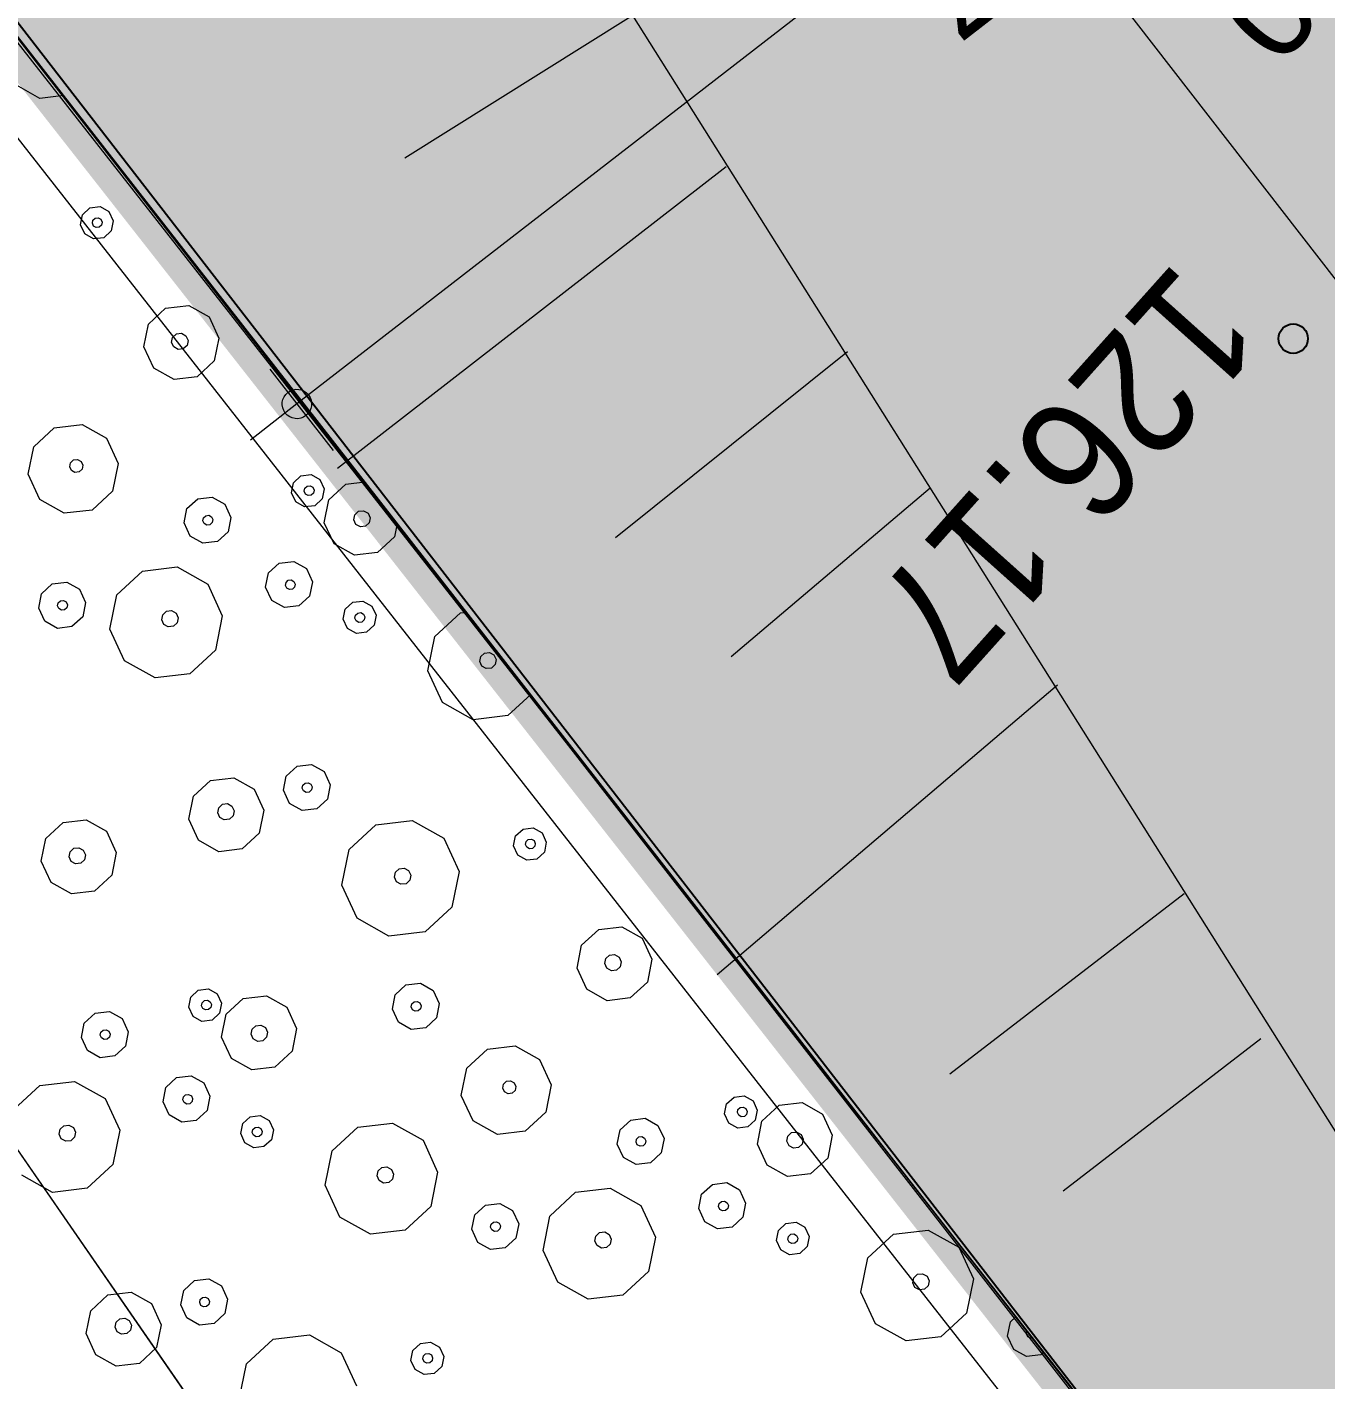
# Model space of a CAD drawing. Header units: metres. Extents: x -2858 to 512, y -1995 to 1252.
# Drawn here: x -952.793 to -948.385, y -853.931 to -849.34 of the extents above; entities that cross this region are included whole.
import ezdxf
from ezdxf.enums import TextEntityAlignment as Align
from ezdxf.lldxf.tags import DXFTag

# ---------------------------------------------------------------- set-up
doc = ezdxf.new("R2010")
doc.units = ezdxf.units.M
doc.header["$PDMODE"] = 33
doc.header["$PDSIZE"] = 0.1
for name, color, linetype in [('Calque commun', 7, 'Continuous'), ('Calque11', 7, 'Continuous'), ('Calque14', 7, 'Continuous'), ('Calque15', 7, 'Continuous'), ('Calque17', 7, 'Continuous'), ('Textes', 7, 'Continuous')]:
    doc.layers.add(name, color=color, linetype=linetype)
doc.styles.add('ARIAL', font='arial.ttf')
doc.styles.add('Arial11', font='arial.ttf', dxfattribs={"height": 0.154626})
doc.styles.add('Arial12', font='arial.ttf', dxfattribs={"width": 0.9, "height": 0.41584})
tags = doc.linetypes.add('DASHDOT2', pattern=[0.5, 0.25, -0.125, 0, -0.125]).pattern_tags.tags
tags[10:11] = [DXFTag(74, 4), DXFTag(75, 0), DXFTag(340, '0'), DXFTag(46, 1.0), DXFTag(50, 0.0), DXFTag(44, 0.0), DXFTag(45, 0.0)]
tags[8:9] = [DXFTag(74, 4), DXFTag(75, 0), DXFTag(340, '0'), DXFTag(46, 1.0), DXFTag(50, 0.0), DXFTag(44, 0.0), DXFTag(45, 0.0)]
tags[6:7] = [DXFTag(74, 4), DXFTag(75, 0), DXFTag(340, '0'), DXFTag(46, 1.0), DXFTag(50, 0.0), DXFTag(44, 0.0), DXFTag(45, 0.0)]
tags[4:5] = [DXFTag(74, 4), DXFTag(75, 0), DXFTag(340, '0'), DXFTag(46, 1.0), DXFTag(50, 0.0), DXFTag(44, 0.0), DXFTag(45, 0.0)]
tags = doc.linetypes.add('HIDDEN', pattern=[0.375, 0.25, -0.125]).pattern_tags.tags
tags[6:7] = [DXFTag(74, 4), DXFTag(75, 0), DXFTag(340, '0'), DXFTag(46, 1.0), DXFTag(50, 0.0), DXFTag(44, 0.0), DXFTag(45, 0.0)]
tags[4:5] = [DXFTag(74, 4), DXFTag(75, 0), DXFTag(340, '0'), DXFTag(46, 1.0), DXFTag(50, 0.0), DXFTag(44, 0.0), DXFTag(45, 0.0)]

# ---------------------------------------------------------------- blocks, each defined once
blk = doc.blocks.new('PointTopo_SPE')
at = {"layer": 'Calque commun', "color": 1, "linetype": 'ByBlock', "lineweight": -2}
blk.add_point((0, 0), dxfattribs=at)
blk = doc.blocks.new('geometrebondepartleger')
at = {"layer": 'Calque commun', "color": 3, "linetype": 'HIDDEN', "lineweight": 18}
blk.add_line((127.6994, 67.7265), (142.0277, 145.8978), dxfattribs=at)
at = {"layer": 'Calque commun', "color": 10, "linetype": 'DASHDOT2', "lineweight": 18, "flags": 128}
blk.add_lwpolyline([(45.2867, 98.0868), (42.9361, 93.8756), (22.4919, 69.3549), (46.896, 54.8213), (60.0219, 76.4824), (130.1549, 64.2531), (145.3143, 148.376), (109.3485, 154.881), (91.263, 130.1164), (87.3779, 124.8321), (86.3313, 123.2789), (83.8109, 118.8118), (74.9183, 102.5858), (72.6157, 98.3586), (63.0649, 85.9136), (45.1583, 97.9611)], close=True, dxfattribs=at)
at = {"layer": 'Calque11', "color": 7, "linetype": 'Continuous', "lineweight": 9}
blk.add_polyline3d([(125.0277, 35.9078, 79), (133.3383, 81.851, 79), (145.3136, 148.3761, 79)], dxfattribs=at)
at = {"layer": 'Calque17', "color": 1, "linetype": 'Continuous', "lineweight": 9}
for points in [[(125.174, 36.6886, 79), (126.5286, 44.1348, 79), (125.0378, 35.9435, 79), (126.4161, 43.4883, 79), (128.681, 56.0642, 79), (129.9759, 63.1341, 79), (132.1933, 75.6042, 79), (133.3383, 81.851, 79), (135.2222, 92.3412, 79), (136.4776, 99.3268, 79), (138.1727, 108.7115, 79), (140.4846, 121.4626, 79), (141.0933, 124.9318, 79)], [(125.3707, 36.6528, 79), (126.7254, 44.0992, 79), (125.2346, 35.9078, 79), (126.6129, 43.4526, 79), (128.8778, 56.0285, 79), (130.1727, 63.0986, 79), (132.3901, 75.5687, 79), (133.5351, 81.8153, 79), (135.4191, 92.3058, 79), (136.6745, 99.2914, 79), (138.3695, 108.676, 79), (140.6815, 121.4274, 79), (141.2903, 124.8972, 79)]]:
    blk.add_polyline3d(points, dxfattribs=at)
at = {"layer": 'Calque14', "color": 0, "linetype": 'ByBlock', "lineweight": -2}
blk.add_blockref('PointTopo_SPE', (128.6518, 71.6148, 205.1737), dxfattribs=at)
at = {"layer": 'Calque15', "color": 1, "linetype": 'ByBlock', "lineweight": -2, "style": 'Arial12', "width": 0.9}
blk.add_text('126.17', height=0.41584, dxfattribs=at).set_placement((128.7118, 71.5548, 205.1737), align=Align.TOP_LEFT)
blk = doc.blocks.new('new148')
at = {"layer": 'Calque commun', "color": 1, "linetype": 'Continuous', "lineweight": 9}
blk.add_arc((0, 0), 0.5, 0, 359.9994, dxfattribs=at)
blk = doc.blocks.new('DimLine14024')
at = {"layer": 'Calque commun', "color": 1, "linetype": 'Continuous', "lineweight": 9}
for p, q in [((55.1683, 58.9606), (60.8412, 57.9201)), ((60.8145, 57.7725), (60.8768, 58.1169)), ((60.8412, 57.9201), (61.0379, 57.884))]:
    blk.add_line(p, q, dxfattribs=at)
at = {"layer": 'Calque commun', "color": 1, "linetype": 'Continuous', "lineweight": 9, "xscale": 0.10000000512455, "yscale": 0.10000000512455, "zscale": 0.10000000512455, "rotation": 349.6066591732983}
blk.add_blockref('new148', (60.8412, 57.9201), dxfattribs=at)
at = {"layer": 'Calque commun', "color": 1, "linetype": 'Continuous', "lineweight": 9, "style": 'ARIAL'}
blk.add_text('577', height=0.30925, rotation=349.6067, dxfattribs=at).set_placement((58.0065, 58.4502), align=Align.BOTTOM_CENTER)
blk = doc.blocks.new('pattern')
at = {"layer": 'Calque commun', "color": 54, "linetype": 'Continuous', "lineweight": 9}
for p, q in [((61.5489, 61.9547), (61.5616, 61.9535)), ((61.5616, 61.9535), (61.5987, 61.9207)), ((61.5987, 61.9207), (61.6094, 61.8725)), ((61.5417, 61.8698), (61.5327, 61.8645)), ((61.5327, 61.8645), (61.5327, 61.8645)), ((61.538, 61.8943), (61.5435, 61.8895)), ((61.5458, 61.8793), (61.5417, 61.8698)), ((61.5435, 61.8895), (61.5458, 61.8793)), ((61.6094, 61.8725), (61.5898, 61.8271)), ((61.5898, 61.8271), (61.5472, 61.802)), ((61.5472, 61.802), (61.5218, 61.8044)), ((61.5224, 61.6111), (61.6246, 61.6714)), ((61.6246, 61.6714), (61.7427, 61.6602)), ((61.7427, 61.6602), (61.8317, 61.5816)), ((61.4752, 61.5022), (61.5224, 61.6111)), ((61.8317, 61.5816), (61.8575, 61.4658)), ((61.501, 61.3864), (61.4752, 61.5022)), ((61.6205, 61.488), (61.6274, 61.5039)), ((61.6243, 61.4711), (61.6205, 61.488)), ((61.6274, 61.5039), (61.6423, 61.5127)), ((61.6423, 61.5127), (61.6595, 61.511)), ((61.6595, 61.511), (61.6725, 61.4996)), ((61.6725, 61.4996), (61.6763, 61.4827)), ((61.6372, 61.4597), (61.6243, 61.4711)), ((61.6545, 61.458), (61.6372, 61.4597)), ((61.6694, 61.4668), (61.6545, 61.458)), ((61.6763, 61.4827), (61.6694, 61.4668)), ((61.8575, 61.4658), (61.8103, 61.3569)), ((61.59, 61.3079), (61.501, 61.3864)), ((61.8103, 61.3569), (61.7081, 61.2966)), ((61.7081, 61.2966), (61.59, 61.3079)), ((61.7733, 61.0684), (61.7871, 61.1001)), ((61.7871, 61.1001), (61.8169, 61.1177)), ((61.8128, 61.0656), (61.8169, 61.0752)), ((61.8169, 61.1177), (61.8513, 61.1145)), ((61.8169, 61.0752), (61.8258, 61.0804)), ((61.8258, 61.0804), (61.8362, 61.0795)), ((61.8362, 61.0795), (61.844, 61.0726)), ((61.844, 61.0726), (61.8462, 61.0625)), ((61.8513, 61.1145), (61.8773, 61.0916)), ((61.8773, 61.0916), (61.8848, 61.0578)), ((61.7808, 61.0346), (61.7733, 61.0684)), ((61.8068, 61.0117), (61.7808, 61.0346)), ((61.815, 61.0555), (61.8128, 61.0656)), ((61.8228, 61.0486), (61.815, 61.0555)), ((61.8331, 61.0477), (61.8228, 61.0486)), ((61.8421, 61.0529), (61.8331, 61.0477)), ((61.8462, 61.0625), (61.8421, 61.0529)), ((61.8848, 61.0578), (61.8711, 61.026)), ((61.8412, 61.0084), (61.8068, 61.0117)), ((61.8711, 61.026), (61.8412, 61.0084)), ((61.4784, 60.9291), (61.5465, 60.9693)), ((61.5465, 60.9693), (61.6252, 60.9618)), ((61.6252, 60.9618), (61.6845, 60.9095)), ((61.4469, 60.8565), (61.4784, 60.9291)), ((61.6845, 60.9095), (61.7017, 60.8322)), ((61.8461, 60.8635), (61.8887, 60.8886)), ((61.8887, 60.8886), (61.9379, 60.8839)), ((61.4641, 60.7793), (61.4469, 60.8565)), ((61.5471, 60.8488), (61.554, 60.8647)), ((61.5509, 60.8319), (61.5471, 60.8488)), ((61.554, 60.8647), (61.5689, 60.8735)), ((61.5689, 60.8735), (61.5861, 60.8719)), ((61.5861, 60.8719), (61.5991, 60.8604)), ((61.6029, 60.8435), (61.596, 60.8277)), ((61.5991, 60.8604), (61.6029, 60.8435)), ((61.8264, 60.8181), (61.8461, 60.8635)), ((61.9379, 60.8839), (61.9749, 60.8512)), ((61.9749, 60.8512), (61.9857, 60.8029)), ((61.5639, 60.8205), (61.5509, 60.8319)), ((61.5811, 60.8189), (61.5639, 60.8205)), ((61.596, 60.8277), (61.5811, 60.8189)), ((61.7017, 60.8322), (61.6703, 60.7597)), ((61.8372, 60.7698), (61.8264, 60.8181)), ((61.8873, 60.8159), (61.8915, 60.8254)), ((61.8896, 60.8058), (61.8873, 60.8159)), ((61.8974, 60.7989), (61.8896, 60.8058)), ((61.8915, 60.8254), (61.9004, 60.8307)), ((61.9077, 60.7979), (61.8974, 60.7989)), ((61.9004, 60.8307), (61.9107, 60.8297)), ((61.9166, 60.8032), (61.9077, 60.7979)), ((61.9107, 60.8297), (61.9185, 60.8229)), ((61.9208, 60.8127), (61.9166, 60.8032)), ((61.9185, 60.8229), (61.9208, 60.8127)), ((61.9857, 60.8029), (61.966, 60.7576)), ((61.5234, 60.7269), (61.4641, 60.7793)), ((61.6703, 60.7597), (61.6021, 60.7194)), ((61.8742, 60.7371), (61.8372, 60.7698)), ((61.966, 60.7576), (61.9235, 60.7324)), ((62.1365, 60.7127), (62.2387, 60.773)), ((62.2387, 60.773), (62.3568, 60.7617)), ((62.3568, 60.7617), (62.4457, 60.6832)), ((61.6021, 60.7194), (61.5234, 60.7269)), ((61.9235, 60.7324), (61.8742, 60.7371)), ((62.0893, 60.6038), (62.1365, 60.7127)), ((61.5709, 60.6509), (61.5847, 60.6826)), ((61.5847, 60.6826), (61.6145, 60.7002)), ((61.6066, 60.6505), (61.6107, 60.66)), ((61.6107, 60.66), (61.6196, 60.6653)), ((61.6145, 60.7002), (61.6489, 60.6969)), ((61.6196, 60.6653), (61.63, 60.6643)), ((61.63, 60.6643), (61.6378, 60.6574)), ((61.6489, 60.6969), (61.6749, 60.674)), ((61.6749, 60.674), (61.6824, 60.6403)), ((62.4457, 60.6832), (62.4715, 60.5674)), ((61.5784, 60.6171), (61.5709, 60.6509)), ((61.6044, 60.5942), (61.5784, 60.6171)), ((61.6088, 60.6404), (61.6066, 60.6505)), ((61.6166, 60.6335), (61.6088, 60.6404)), ((61.6269, 60.6325), (61.6166, 60.6335)), ((61.6359, 60.6378), (61.6269, 60.6325)), ((61.64, 60.6473), (61.6359, 60.6378)), ((61.6378, 60.6574), (61.64, 60.6473)), ((61.6824, 60.6403), (61.6686, 60.6085)), ((62.2414, 60.6055), (62.2563, 60.6143)), ((62.2563, 60.6143), (62.2736, 60.6126)), ((61.6388, 60.5909), (61.6044, 60.5942)), ((61.6686, 60.6085), (61.6388, 60.5909)), ((62.1151, 60.488), (62.0893, 60.6038)), ((62.2346, 60.5896), (62.2414, 60.6055)), ((62.2383, 60.5727), (62.2346, 60.5896)), ((62.2513, 60.5612), (62.2383, 60.5727)), ((62.2834, 60.5684), (62.2685, 60.5596)), ((62.2736, 60.6126), (62.2865, 60.6012)), ((62.2903, 60.5843), (62.2834, 60.5684)), ((62.2865, 60.6012), (62.2903, 60.5843)), ((62.4715, 60.5674), (62.4243, 60.4585)), ((61.868, 60.5116), (61.9106, 60.5368)), ((61.9106, 60.5368), (61.9598, 60.5321)), ((61.9598, 60.5321), (61.9969, 60.4993)), ((62.2685, 60.5596), (62.2513, 60.5612)), ((61.8483, 60.4663), (61.868, 60.5116)), ((61.9147, 60.4707), (61.9236, 60.4759)), ((61.9236, 60.4759), (61.9339, 60.475)), ((61.9969, 60.4993), (62.0076, 60.4511)), ((62.204, 60.4094), (62.1151, 60.488)), ((61.8591, 60.418), (61.8483, 60.4663)), ((61.9105, 60.4611), (61.9147, 60.4707)), ((61.9128, 60.451), (61.9105, 60.4611)), ((61.9206, 60.4441), (61.9128, 60.451)), ((61.9309, 60.4431), (61.9206, 60.4441)), ((61.9399, 60.4484), (61.9309, 60.4431)), ((61.9339, 60.475), (61.9417, 60.4681)), ((61.944, 60.4579), (61.9399, 60.4484)), ((61.9417, 60.4681), (61.944, 60.4579)), ((62.0076, 60.4511), (61.988, 60.4057)), ((62.4243, 60.4585), (62.3221, 60.3982)), ((62.9039, 60.416), (62.9177, 60.4477)), ((62.9177, 60.4477), (62.9475, 60.4653)), ((62.9475, 60.4653), (62.982, 60.462)), ((62.982, 60.462), (63.0079, 60.4391)), ((63.0079, 60.4391), (63.0154, 60.4053)), ((61.8962, 60.3853), (61.8591, 60.418)), ((61.9454, 60.3806), (61.8962, 60.3853)), ((61.988, 60.4057), (61.9454, 60.3806)), ((62.3221, 60.3982), (62.204, 60.4094)), ((62.9115, 60.3822), (62.9039, 60.416)), ((62.9417, 60.4131), (62.9458, 60.4226)), ((62.944, 60.403), (62.9417, 60.4131)), ((62.9518, 60.3961), (62.944, 60.403)), ((62.9458, 60.4226), (62.9548, 60.4279)), ((62.9621, 60.3951), (62.9518, 60.3961)), ((62.9548, 60.4279), (62.9651, 60.4269)), ((62.971, 60.4004), (62.9621, 60.3951)), ((62.9651, 60.4269), (62.9729, 60.4201)), ((62.9752, 60.4099), (62.971, 60.4004)), ((62.9729, 60.4201), (62.9752, 60.4099)), ((63.0154, 60.4053), (63.0017, 60.3736)), ((62.4123, 60.3367), (62.4549, 60.3618)), ((62.4549, 60.3618), (62.5041, 60.3571)), ((62.5041, 60.3571), (62.5412, 60.3244)), ((62.9374, 60.3593), (62.9115, 60.3822)), ((62.9719, 60.356), (62.9374, 60.3593)), ((63.0017, 60.3736), (62.9719, 60.356)), ((62.3927, 60.2913), (62.4123, 60.3367)), ((62.4549, 60.2862), (62.459, 60.2957)), ((62.459, 60.2957), (62.4679, 60.301)), ((62.4679, 60.301), (62.4783, 60.3)), ((62.4783, 60.3), (62.486, 60.2931)), ((62.486, 60.2931), (62.4883, 60.283)), ((62.5412, 60.3244), (62.5519, 60.2761)), ((63.1402, 60.18), (63.1894, 60.2934)), ((62.4034, 60.243), (62.3927, 60.2913)), ((62.4571, 60.276), (62.4549, 60.2862)), ((62.4649, 60.2692), (62.4571, 60.276)), ((62.4752, 60.2682), (62.4649, 60.2692)), ((62.4842, 60.2735), (62.4752, 60.2682)), ((62.4883, 60.283), (62.4842, 60.2735)), ((62.5519, 60.2761), (62.5323, 60.2308)), ((62.4405, 60.2103), (62.4034, 60.243)), ((62.4897, 60.2056), (62.4405, 60.2103)), ((62.5323, 60.2308), (62.4897, 60.2056)), ((63.1671, 60.0593), (63.1402, 60.18)), ((61.4418, 60.075), (61.5099, 60.1153)), ((61.5099, 60.1153), (61.5886, 60.1078)), ((61.5886, 60.1078), (61.6479, 60.0554)), ((61.9874, 60.1047), (62.0691, 60.1529)), ((62.0691, 60.1529), (62.1636, 60.1439)), ((62.1636, 60.1439), (62.2348, 60.0811)), ((61.4103, 60.0025), (61.4418, 60.075)), ((61.9496, 60.0176), (61.9874, 60.1047)), ((62.2348, 60.0811), (62.2554, 59.9884)), ((62.4649, 60.0147), (62.5671, 60.0751)), ((62.5671, 60.0751), (62.6852, 60.0638)), ((62.6852, 60.0638), (62.7742, 59.9853)), ((61.6479, 60.0554), (61.6651, 59.9782)), ((61.9703, 59.9249), (61.9496, 60.0176)), ((62.0659, 60.0062), (62.0714, 60.0189)), ((62.0714, 60.0189), (62.0833, 60.0259)), ((62.0833, 60.0259), (62.0971, 60.0246)), ((62.0971, 60.0246), (62.1074, 60.0155)), ((63.2598, 59.9775), (63.1671, 60.0593)), ((63.4893, 60.0286), (63.3828, 59.9658)), ((61.4275, 59.9252), (61.4103, 60.0025)), ((61.5107, 59.9866), (61.5176, 60.0025)), ((61.5145, 59.9697), (61.5107, 59.9866)), ((61.5176, 60.0025), (61.5325, 60.0113)), ((61.5325, 60.0113), (61.5497, 60.0096)), ((61.5497, 60.0096), (61.5627, 59.9982)), ((61.5665, 59.9813), (61.5596, 59.9654)), ((61.5627, 59.9982), (61.5665, 59.9813)), ((61.6651, 59.9782), (61.6337, 59.9056)), ((62.0689, 59.9927), (62.0659, 60.0062)), ((62.0792, 59.9835), (62.0689, 59.9927)), ((62.093, 59.9822), (62.0792, 59.9835)), ((62.1049, 59.9893), (62.093, 59.9822)), ((62.1105, 60.002), (62.1049, 59.9893)), ((62.1074, 60.0155), (62.1105, 60.002)), ((62.2554, 59.9884), (62.2177, 59.9013)), ((62.4177, 59.9059), (62.4649, 60.0147)), ((62.7742, 59.9853), (62.8, 59.8694)), ((63.3828, 59.9658), (63.2598, 59.9775)), ((61.4868, 59.8729), (61.4275, 59.9252)), ((61.5274, 59.9583), (61.5145, 59.9697)), ((61.5447, 59.9566), (61.5274, 59.9583)), ((61.5596, 59.9654), (61.5447, 59.9566)), ((62.0414, 59.8621), (61.9703, 59.9249)), ((61.6337, 59.9056), (61.5655, 59.8654)), ((62.2177, 59.9013), (62.1359, 59.8531)), ((62.4435, 59.79), (62.4177, 59.9059)), ((62.563, 59.8917), (62.5699, 59.9075)), ((62.5668, 59.8748), (62.563, 59.8917)), ((62.5699, 59.9075), (62.5848, 59.9163)), ((62.5848, 59.9163), (62.602, 59.9147)), ((62.602, 59.9147), (62.615, 59.9032)), ((62.6188, 59.8863), (62.6119, 59.8705)), ((62.615, 59.9032), (62.6188, 59.8863)), ((61.5655, 59.8654), (61.4868, 59.8729)), ((62.1359, 59.8531), (62.0414, 59.8621)), ((62.5797, 59.8633), (62.5668, 59.8748)), ((62.597, 59.8617), (62.5797, 59.8633)), ((62.6119, 59.8705), (62.597, 59.8617)), ((62.8, 59.8694), (62.7528, 59.7606)), ((62.5325, 59.7115), (62.4435, 59.79)), ((63.2618, 59.7718), (63.3044, 59.797)), ((63.3044, 59.797), (63.3536, 59.7923)), ((63.3536, 59.7923), (63.3907, 59.7595)), ((62.7528, 59.7606), (62.6506, 59.7002)), ((63.2421, 59.7265), (63.2618, 59.7718)), ((63.3907, 59.7595), (63.4014, 59.7113)), ((62.6506, 59.7002), (62.5325, 59.7115)), ((63.2529, 59.6782), (63.2421, 59.7265)), ((63.3043, 59.7213), (63.3085, 59.7309)), ((63.3066, 59.7112), (63.3043, 59.7213)), ((63.3144, 59.7043), (63.3066, 59.7112)), ((63.3085, 59.7309), (63.3174, 59.7361)), ((63.3247, 59.7033), (63.3144, 59.7043)), ((63.3174, 59.7361), (63.3277, 59.7351)), ((63.3336, 59.7086), (63.3247, 59.7033)), ((63.3277, 59.7351), (63.3355, 59.7283)), ((63.3378, 59.7181), (63.3336, 59.7086)), ((63.3355, 59.7283), (63.3378, 59.7181)), ((63.4014, 59.7113), (63.3817, 59.6659)), ((63.4769, 59.6614), (63.545, 59.7017)), ((63.545, 59.7017), (63.6237, 59.6942)), ((62.0353, 59.6374), (62.0779, 59.6625)), ((62.0779, 59.6625), (62.1271, 59.6578)), ((62.1271, 59.6578), (62.1641, 59.6251)), ((63.2899, 59.6455), (63.2529, 59.6782)), ((63.3817, 59.6659), (63.3392, 59.6408)), ((63.4454, 59.5889), (63.4769, 59.6614)), ((63.6237, 59.6942), (63.683, 59.6418)), ((62.0156, 59.592), (62.0353, 59.6374)), ((62.1641, 59.6251), (62.1749, 59.5768)), ((63.3392, 59.6408), (63.2899, 59.6455)), ((63.683, 59.6418), (63.7002, 59.5646)), ((61.3845, 59.5425), (61.4143, 59.5601)), ((61.4143, 59.5601), (61.4488, 59.5568)), ((61.4488, 59.5568), (61.4747, 59.5339)), ((62.0264, 59.5437), (62.0156, 59.592)), ((62.0778, 59.5869), (62.0819, 59.5964)), ((62.0801, 59.5767), (62.0778, 59.5869)), ((62.0878, 59.5699), (62.0801, 59.5767)), ((62.0819, 59.5964), (62.0909, 59.6017)), ((62.0982, 59.5689), (62.0878, 59.5699)), ((62.0909, 59.6017), (62.1012, 59.6007)), ((62.1071, 59.5742), (62.0982, 59.5689)), ((62.1012, 59.6007), (62.109, 59.5938)), ((62.1112, 59.5837), (62.1071, 59.5742)), ((62.109, 59.5938), (62.1112, 59.5837)), ((62.1749, 59.5768), (62.1552, 59.5315)), ((63.4626, 59.5117), (63.4454, 59.5889)), ((63.5384, 59.5715), (63.5453, 59.5874)), ((63.5421, 59.5546), (63.5384, 59.5715)), ((63.5453, 59.5874), (63.5602, 59.5962)), ((63.5602, 59.5962), (63.5774, 59.5945)), ((63.5774, 59.5945), (63.5904, 59.5831)), ((63.5941, 59.5662), (63.5872, 59.5503)), ((63.5904, 59.5831), (63.5941, 59.5662)), ((63.7002, 59.5646), (63.6688, 59.492)), ((61.3708, 59.5108), (61.3845, 59.5425)), ((61.3783, 59.477), (61.3708, 59.5108)), ((61.4085, 59.5079), (61.4127, 59.5174)), ((61.4127, 59.5174), (61.4216, 59.5227)), ((61.4216, 59.5227), (61.4319, 59.5217)), ((61.4319, 59.5217), (61.4397, 59.5149)), ((61.4397, 59.5149), (61.442, 59.5047)), ((61.4747, 59.5339), (61.4823, 59.5001)), ((62.0634, 59.511), (62.0264, 59.5437)), ((62.1126, 59.5063), (62.0634, 59.511)), ((62.1552, 59.5315), (62.1126, 59.5063)), ((62.7296, 59.5038), (62.7594, 59.5214)), ((62.7594, 59.5214), (62.7938, 59.5181)), ((62.7938, 59.5181), (62.8198, 59.4952)), ((63.5219, 59.4593), (63.4626, 59.5117)), ((63.5551, 59.5432), (63.5421, 59.5546)), ((63.5723, 59.5415), (63.5551, 59.5432)), ((63.5872, 59.5503), (63.5723, 59.5415)), ((61.4042, 59.4541), (61.3783, 59.477)), ((61.4108, 59.4978), (61.4085, 59.5079)), ((61.4186, 59.4909), (61.4108, 59.4978)), ((61.4289, 59.4899), (61.4186, 59.4909)), ((61.4379, 59.4952), (61.4289, 59.4899)), ((61.442, 59.5047), (61.4379, 59.4952)), ((61.4685, 59.4684), (61.4387, 59.4508)), ((61.4823, 59.5001), (61.4685, 59.4684)), ((62.7158, 59.472), (62.7296, 59.5038)), ((62.7233, 59.4383), (62.7158, 59.472)), ((62.7553, 59.4693), (62.7594, 59.4788)), ((62.7575, 59.4592), (62.7553, 59.4693)), ((62.7594, 59.4788), (62.7683, 59.4841)), ((62.7683, 59.4841), (62.7787, 59.4831)), ((62.7787, 59.4831), (62.7865, 59.4762)), ((62.7887, 59.4661), (62.7846, 59.4566)), ((62.7865, 59.4762), (62.7887, 59.4661)), ((62.8198, 59.4952), (62.8273, 59.4614)), ((63.6688, 59.492), (63.6006, 59.4518)), ((61.4387, 59.4508), (61.4042, 59.4541)), ((61.6562, 59.3882), (61.7627, 59.451)), ((61.7627, 59.451), (61.8857, 59.4393)), ((61.8857, 59.4393), (61.9784, 59.3575)), ((62.7493, 59.4154), (62.7233, 59.4383)), ((62.7653, 59.4523), (62.7575, 59.4592)), ((62.7756, 59.4513), (62.7653, 59.4523)), ((62.7846, 59.4566), (62.7756, 59.4513)), ((62.8135, 59.4297), (62.7837, 59.4121)), ((62.8273, 59.4614), (62.8135, 59.4297)), ((63.6006, 59.4518), (63.5219, 59.4593)), ((61.6071, 59.2748), (61.6562, 59.3882)), ((62.7837, 59.4121), (62.7493, 59.4154)), ((61.9784, 59.3575), (62.0053, 59.2368)), ((62.3894, 59.2602), (62.4209, 59.3327)), ((62.4209, 59.3327), (62.489, 59.373)), ((62.489, 59.373), (62.5677, 59.3655)), ((62.5677, 59.3655), (62.627, 59.3131)), ((61.7752, 59.2749), (61.7901, 59.2837)), ((61.7901, 59.2837), (61.8073, 59.2821)), ((61.8073, 59.2821), (61.8203, 59.2706)), ((62.627, 59.3131), (62.6442, 59.2359)), ((62.7886, 59.2671), (62.8312, 59.2922)), ((62.8312, 59.2922), (62.8804, 59.2876)), ((62.8804, 59.2876), (62.9174, 59.2548)), ((61.6339, 59.1541), (61.6071, 59.2748)), ((61.7683, 59.259), (61.7752, 59.2749)), ((61.772, 59.2421), (61.7683, 59.259)), ((61.785, 59.2307), (61.772, 59.2421)), ((61.8171, 59.2379), (61.8022, 59.2291)), ((61.824, 59.2537), (61.8171, 59.2379)), ((61.8203, 59.2706), (61.824, 59.2537)), ((62.0053, 59.2368), (61.9561, 59.1234)), ((62.4066, 59.1829), (62.3894, 59.2602)), ((62.4896, 59.2525), (62.4965, 59.2684)), ((62.4934, 59.2356), (62.4896, 59.2525)), ((62.5064, 59.2241), (62.4934, 59.2356)), ((62.4965, 59.2684), (62.5114, 59.2772)), ((62.5114, 59.2772), (62.5286, 59.2755)), ((62.5286, 59.2755), (62.5416, 59.2641)), ((62.5454, 59.2472), (62.5385, 59.2313)), ((62.5416, 59.2641), (62.5454, 59.2472)), ((62.6442, 59.2359), (62.6128, 59.1633)), ((62.7689, 59.2217), (62.7886, 59.2671)), ((62.9174, 59.2548), (62.9282, 59.2066)), ((61.8022, 59.2291), (61.785, 59.2307)), ((62.5236, 59.2225), (62.5064, 59.2241)), ((62.5385, 59.2313), (62.5236, 59.2225)), ((62.7797, 59.1735), (62.7689, 59.2217)), ((62.8298, 59.2196), (62.834, 59.2291)), ((62.8321, 59.2094), (62.8298, 59.2196)), ((62.8399, 59.2025), (62.8321, 59.2094)), ((62.834, 59.2291), (62.8429, 59.2344)), ((62.8502, 59.2016), (62.8399, 59.2025)), ((62.8429, 59.2344), (62.8532, 59.2334)), ((62.8591, 59.2068), (62.8502, 59.2016)), ((62.8532, 59.2334), (62.861, 59.2265)), ((62.8633, 59.2164), (62.8591, 59.2068)), ((62.861, 59.2265), (62.8633, 59.2164)), ((62.9282, 59.2066), (62.9085, 59.1612)), ((61.0466, 59.1687), (61.1521, 59.1586)), ((61.1521, 59.1586), (61.241, 59.0801)), ((61.7266, 59.0723), (61.6339, 59.1541)), ((62.4659, 59.1306), (62.4066, 59.1829)), ((62.6128, 59.1633), (62.5446, 59.1231)), ((62.8167, 59.1408), (62.7797, 59.1735)), ((62.9085, 59.1612), (62.866, 59.1361)), ((63.079, 59.1163), (63.1812, 59.1766)), ((63.1812, 59.1766), (63.2993, 59.1654)), ((63.2993, 59.1654), (63.3882, 59.0869)), ((61.9561, 59.1234), (61.8496, 59.0606)), ((62.5446, 59.1231), (62.4659, 59.1306)), ((62.5272, 59.0863), (62.557, 59.1039)), ((62.557, 59.1039), (62.5914, 59.1006)), ((62.5914, 59.1006), (62.6174, 59.0777)), ((62.866, 59.1361), (62.8167, 59.1408)), ((63.0318, 59.0074), (63.079, 59.1163)), ((61.241, 59.0801), (61.2668, 58.9642)), ((61.8496, 59.0606), (61.7266, 59.0723)), ((62.5134, 59.0545), (62.5272, 59.0863)), ((62.5209, 59.0207), (62.5134, 59.0545)), ((62.5491, 59.0541), (62.5532, 59.0637)), ((62.5513, 59.044), (62.5491, 59.0541)), ((62.5532, 59.0637), (62.5621, 59.0689)), ((62.5621, 59.0689), (62.5725, 59.068)), ((62.5725, 59.068), (62.5803, 59.0611)), ((62.5803, 59.0611), (62.5825, 59.051)), ((62.6174, 59.0777), (62.6249, 59.0439)), ((63.3882, 59.0869), (63.414, 58.971)), ((61.0367, 59.0023), (61.0516, 59.0111)), ((61.0516, 59.0111), (61.0688, 59.0095)), ((61.0688, 59.0095), (61.0818, 58.998)), ((62.5469, 58.9978), (62.5209, 59.0207)), ((62.5591, 59.0371), (62.5513, 59.044)), ((62.5694, 59.0362), (62.5591, 59.0371)), ((62.5784, 59.0414), (62.5694, 59.0362)), ((62.5825, 59.051), (62.5784, 59.0414)), ((62.6111, 59.0121), (62.5813, 58.9945)), ((62.6249, 59.0439), (62.6111, 59.0121)), ((63.0576, 58.8916), (63.0318, 59.0074)), ((63.177, 58.9932), (63.1839, 59.0091)), ((63.1839, 59.0091), (63.1988, 59.0179)), ((63.1988, 59.0179), (63.2161, 59.0163)), ((63.2161, 59.0163), (63.229, 59.0048)), ((61.0298, 58.9865), (61.0367, 59.0023)), ((61.0336, 58.9696), (61.0298, 58.9865)), ((61.0466, 58.9581), (61.0336, 58.9696)), ((61.0787, 58.9653), (61.0638, 58.9565)), ((61.0856, 58.9811), (61.0787, 58.9653)), ((61.0818, 58.998), (61.0856, 58.9811)), ((61.2668, 58.9642), (61.2196, 58.8554)), ((62.5813, 58.9945), (62.5469, 58.9978)), ((63.1808, 58.9763), (63.177, 58.9932)), ((63.1938, 58.9649), (63.1808, 58.9763)), ((63.211, 58.9632), (63.1938, 58.9649)), ((63.2259, 58.972), (63.211, 58.9632)), ((63.2328, 58.9879), (63.2259, 58.972)), ((63.229, 59.0048), (63.2328, 58.9879)), ((61.0638, 58.9565), (61.0466, 58.9581)), ((62.7908, 58.8699), (62.8105, 58.9153)), ((62.8105, 58.9153), (62.8531, 58.9404)), ((62.8531, 58.9404), (62.9023, 58.9357)), ((62.9023, 58.9357), (62.9394, 58.903)), ((61.7286, 58.8666), (61.7712, 58.8918)), ((61.7712, 58.8918), (61.8204, 58.8871)), ((61.8204, 58.8871), (61.8575, 58.8543)), ((62.8016, 58.8216), (62.7908, 58.8699)), ((62.853, 58.8648), (62.8572, 58.8743)), ((62.8572, 58.8743), (62.8661, 58.8796)), ((62.8661, 58.8796), (62.8764, 58.8786)), ((62.8764, 58.8786), (62.8842, 58.8717)), ((62.8842, 58.8717), (62.8865, 58.8616)), ((62.9394, 58.903), (62.9501, 58.8547)), ((63.1465, 58.8131), (63.0576, 58.8916)), ((61.2196, 58.8554), (61.1174, 58.7951)), ((61.709, 58.8213), (61.7286, 58.8666)), ((61.7712, 58.8161), (61.7753, 58.8257)), ((61.7753, 58.8257), (61.7842, 58.8309)), ((61.7842, 58.8309), (61.7946, 58.8299)), ((61.7946, 58.8299), (61.8023, 58.8231)), ((61.8023, 58.8231), (61.8046, 58.8129)), ((61.8575, 58.8543), (61.8682, 58.8061)), ((62.8553, 58.8546), (62.853, 58.8648)), ((62.8631, 58.8478), (62.8553, 58.8546)), ((62.8734, 58.8468), (62.8631, 58.8478)), ((62.8824, 58.8521), (62.8734, 58.8468)), ((62.8865, 58.8616), (62.8824, 58.8521)), ((62.9501, 58.8547), (62.9305, 58.8094)), ((60.9993, 58.8063), (60.9837, 58.82)), ((61.1174, 58.7951), (60.9993, 58.8063)), ((61.7197, 58.773), (61.709, 58.8213)), ((61.7734, 58.806), (61.7712, 58.8161)), ((61.7812, 58.7991), (61.7734, 58.806)), ((61.7915, 58.7981), (61.7812, 58.7991)), ((61.8005, 58.8034), (61.7915, 58.7981)), ((61.8046, 58.8129), (61.8005, 58.8034)), ((61.8682, 58.8061), (61.8486, 58.7607)), ((61.9437, 58.7563), (62.0118, 58.7965)), ((62.0118, 58.7965), (62.0906, 58.789)), ((62.0906, 58.789), (62.1499, 58.7366)), ((62.8387, 58.7889), (62.8016, 58.8216)), ((62.8879, 58.7842), (62.8387, 58.7889)), ((62.9305, 58.8094), (62.8879, 58.7842)), ((63.2646, 58.8018), (63.1465, 58.8131)), ((61.7568, 58.7403), (61.7197, 58.773)), ((61.806, 58.7356), (61.7568, 58.7403)), ((61.8486, 58.7607), (61.806, 58.7356)), ((61.9122, 58.6837), (61.9437, 58.7563)), ((62.1499, 58.7366), (62.1671, 58.6594)), ((62.0121, 58.6822), (62.027, 58.691)), ((62.027, 58.691), (62.0442, 58.6893)), ((62.0442, 58.6893), (62.0572, 58.6779)), ((61.9294, 58.6065), (61.9122, 58.6837)), ((62.0052, 58.6663), (62.0121, 58.6822)), ((62.009, 58.6494), (62.0052, 58.6663)), ((62.0219, 58.638), (62.009, 58.6494)), ((62.0541, 58.6451), (62.0392, 58.6363)), ((62.061, 58.661), (62.0541, 58.6451)), ((62.0572, 58.6779), (62.061, 58.661)), ((62.1671, 58.6594), (62.1356, 58.5868)), ((61.1826, 58.5668), (61.1964, 58.5986)), ((61.1964, 58.5986), (61.2262, 58.6162)), ((61.2262, 58.6162), (61.2607, 58.6129)), ((61.2607, 58.6129), (61.2866, 58.59)), ((61.9887, 58.5541), (61.9294, 58.6065)), ((62.0392, 58.6363), (62.0219, 58.638)), ((61.1902, 58.5331), (61.1826, 58.5668)), ((61.2221, 58.5641), (61.2262, 58.5736)), ((61.2243, 58.554), (61.2221, 58.5641)), ((61.2321, 58.5471), (61.2243, 58.554)), ((61.2262, 58.5736), (61.2352, 58.5789)), ((61.2425, 58.5461), (61.2321, 58.5471)), ((61.2352, 58.5789), (61.2455, 58.5779)), ((61.2514, 58.5514), (61.2425, 58.5461)), ((61.2455, 58.5779), (61.2533, 58.571)), ((61.2555, 58.5609), (61.2514, 58.5514)), ((61.2533, 58.571), (61.2555, 58.5609)), ((61.2941, 58.5562), (61.2804, 58.5245)), ((61.2866, 58.59), (61.2941, 58.5562)), ((62.0675, 58.5466), (61.9887, 58.5541)), ((62.1356, 58.5868), (62.0675, 58.5466)), ((61.2161, 58.5102), (61.1902, 58.5331)), ((61.2506, 58.5069), (61.2161, 58.5102)), ((61.2804, 58.5245), (61.2506, 58.5069)), ((62.3843, 58.4787), (62.4524, 58.5189)), ((62.4524, 58.5189), (62.5311, 58.5114)), ((62.5311, 58.5114), (62.5904, 58.459)), ((60.916, 58.4443), (60.9558, 58.4678)), ((60.9558, 58.4678), (61.0346, 58.4603)), ((61.0346, 58.4603), (61.0939, 58.4079)), ((62.3528, 58.4061), (62.3843, 58.4787)), ((62.5904, 58.459), (62.6076, 58.3818)), ((62.4601, 58.4061), (62.475, 58.4149)), ((62.475, 58.4149), (62.4922, 58.4133)), ((62.4922, 58.4133), (62.5052, 58.4018)), ((60.9565, 58.3473), (60.9633, 58.3632)), ((60.9633, 58.3632), (60.9782, 58.372)), ((60.9782, 58.372), (60.9955, 58.3703)), ((60.9955, 58.3703), (61.0084, 58.3589)), ((61.0939, 58.4079), (61.1111, 58.3307)), ((61.2554, 58.3619), (61.298, 58.3871)), ((61.298, 58.3871), (61.3472, 58.3824)), ((61.3472, 58.3824), (61.3843, 58.3496)), ((62.37, 58.3289), (62.3528, 58.4061)), ((62.4532, 58.3903), (62.4601, 58.4061)), ((62.457, 58.3734), (62.4532, 58.3903)), ((62.4699, 58.3619), (62.457, 58.3734)), ((62.5021, 58.3691), (62.4872, 58.3603)), ((62.509, 58.3849), (62.5021, 58.3691)), ((62.5052, 58.4018), (62.509, 58.3849)), ((62.6076, 58.3818), (62.5762, 58.3092)), ((60.9602, 58.3304), (60.9565, 58.3473)), ((60.9732, 58.3189), (60.9602, 58.3304)), ((60.9904, 58.3173), (60.9732, 58.3189)), ((61.0053, 58.3261), (60.9904, 58.3173)), ((61.0122, 58.342), (61.0053, 58.3261)), ((61.0084, 58.3589), (61.0122, 58.342)), ((61.1111, 58.3307), (61.0796, 58.2581)), ((61.2357, 58.3166), (61.2554, 58.3619)), ((61.2966, 58.3144), (61.3008, 58.3239)), ((61.3008, 58.3239), (61.3097, 58.3292)), ((61.3097, 58.3292), (61.32, 58.3282)), ((61.32, 58.3282), (61.3278, 58.3213)), ((61.3278, 58.3213), (61.3301, 58.3112)), ((61.3843, 58.3496), (61.395, 58.3014)), ((62.4293, 58.2765), (62.37, 58.3289)), ((62.4872, 58.3603), (62.4699, 58.3619)), ((61.2465, 58.2683), (61.2357, 58.3166)), ((61.2989, 58.3042), (61.2966, 58.3144)), ((61.3067, 58.2973), (61.2989, 58.3042)), ((61.317, 58.2964), (61.3067, 58.2973)), ((61.326, 58.3016), (61.317, 58.2964)), ((61.3301, 58.3112), (61.326, 58.3016)), ((61.395, 58.3014), (61.3754, 58.256)), ((61.5458, 58.2111), (61.648, 58.2715)), ((61.648, 58.2715), (61.7661, 58.2602)), ((62.508, 58.269), (62.4293, 58.2765)), ((62.5762, 58.3092), (62.508, 58.269)), ((60.9327, 58.2254), (60.8843, 58.2682)), ((61.0115, 58.2179), (60.9327, 58.2254)), ((61.0796, 58.2581), (61.0115, 58.2179)), ((61.2836, 58.2356), (61.2465, 58.2683)), ((61.3328, 58.2309), (61.2836, 58.2356)), ((61.3754, 58.256), (61.3328, 58.2309)), ((61.7661, 58.2602), (61.8551, 58.1817)), ((60.9802, 58.1493), (60.994, 58.1811)), ((60.994, 58.1811), (61.0238, 58.1987)), ((61.0238, 58.1987), (61.0583, 58.1954)), ((61.0583, 58.1954), (61.0842, 58.1725)), ((61.4986, 58.1022), (61.5458, 58.2111)), ((61.8551, 58.1817), (61.8809, 58.0658)), ((60.9878, 58.1155), (60.9802, 58.1493)), ((61.0159, 58.1489), (61.02, 58.1585)), ((61.0182, 58.1388), (61.0159, 58.1489)), ((61.0259, 58.1319), (61.0182, 58.1388)), ((61.02, 58.1585), (61.029, 58.1637)), ((61.029, 58.1637), (61.0393, 58.1628)), ((61.0452, 58.1362), (61.0363, 58.131)), ((61.0393, 58.1628), (61.0471, 58.1559)), ((61.0493, 58.1458), (61.0452, 58.1362)), ((61.0471, 58.1559), (61.0493, 58.1458)), ((61.0917, 58.1387), (61.078, 58.1069)), ((61.0842, 58.1725), (61.0917, 58.1387)), ((61.0137, 58.0926), (60.9878, 58.1155)), ((61.0482, 58.0893), (61.0137, 58.0926)), ((61.0363, 58.131), (61.0259, 58.1319)), ((61.078, 58.1069), (61.0482, 58.0893)), ((61.5244, 57.9864), (61.4986, 58.1022)), ((61.6439, 58.088), (61.6508, 58.1039)), ((61.6476, 58.0711), (61.6439, 58.088)), ((61.6508, 58.1039), (61.6657, 58.1127)), ((61.6657, 58.1127), (61.6829, 58.1111)), ((61.6829, 58.1111), (61.6959, 58.0996)), ((61.6959, 58.0996), (61.6996, 58.0827)), ((61.6606, 58.0597), (61.6476, 58.0711)), ((61.6778, 58.0581), (61.6606, 58.0597)), ((61.6927, 58.0669), (61.6778, 58.0581)), ((61.6996, 58.0827), (61.6927, 58.0669)), ((61.8809, 58.0658), (61.8337, 57.957)), ((61.2577, 57.9647), (61.2773, 58.0101)), ((61.2773, 58.0101), (61.3199, 58.0352)), ((61.3199, 58.0352), (61.3691, 58.0305)), ((61.3691, 58.0305), (61.4062, 57.9978)), ((61.4062, 57.9978), (61.4169, 57.9495)), ((61.2684, 57.9164), (61.2577, 57.9647)), ((61.3199, 57.9596), (61.324, 57.9691)), ((61.3221, 57.9494), (61.3199, 57.9596)), ((61.324, 57.9691), (61.3329, 57.9744)), ((61.3329, 57.9744), (61.3433, 57.9734)), ((61.3433, 57.9734), (61.3511, 57.9665)), ((61.3533, 57.9564), (61.3492, 57.9469)), ((61.3511, 57.9665), (61.3533, 57.9564)), ((61.4169, 57.9495), (61.3973, 57.9042)), ((61.6133, 57.9079), (61.5244, 57.9864)), ((61.8337, 57.957), (61.7315, 57.8966)), ((61.3055, 57.8837), (61.2684, 57.9164)), ((61.3299, 57.9426), (61.3221, 57.9494)), ((61.3402, 57.9416), (61.3299, 57.9426)), ((61.3492, 57.9469), (61.3402, 57.9416)), ((61.3973, 57.9042), (61.3547, 57.879)), ((61.7315, 57.8966), (61.6133, 57.9079)), ((61.3547, 57.879), (61.3055, 57.8837)), ((61.8216, 57.8351), (61.8642, 57.8602)), ((61.8642, 57.8602), (61.9134, 57.8555)), ((61.802, 57.7897), (61.8216, 57.8351)), ((61.9134, 57.8555), (61.9505, 57.8228)), ((61.9505, 57.8228), (61.9613, 57.7746)), ((61.8127, 57.7415), (61.802, 57.7897)), ((61.8642, 57.7846), (61.8683, 57.7941)), ((61.8664, 57.7745), (61.8642, 57.7846)), ((61.8742, 57.7676), (61.8664, 57.7745)), ((61.8683, 57.7941), (61.8773, 57.7994)), ((61.8846, 57.7666), (61.8742, 57.7676)), ((61.8773, 57.7994), (61.8876, 57.7984)), ((61.8935, 57.7719), (61.8846, 57.7666)), ((61.8876, 57.7984), (61.8954, 57.7916)), ((61.8976, 57.7814), (61.8935, 57.7719)), ((61.8954, 57.7916), (61.8976, 57.7814)), ((61.9613, 57.7746), (61.9416, 57.7292)), ((61.8498, 57.7088), (61.8127, 57.7415)), ((61.9416, 57.7292), (61.899, 57.7041)), ((61.899, 57.7041), (61.8498, 57.7088)), ((61.3967, 57.6031), (61.4785, 57.6514)), ((61.4785, 57.6514), (61.573, 57.6424)), ((61.573, 57.6424), (61.6441, 57.5795)), ((60.8511, 57.5735), (60.9192, 57.6137)), ((60.9192, 57.6137), (60.998, 57.6062)), ((60.998, 57.6062), (61.0573, 57.5538)), ((61.3589, 57.516), (61.3967, 57.6031)), ((60.8196, 57.5009), (60.8511, 57.5735)), ((61.0573, 57.5538), (61.0745, 57.4766)), ((61.6441, 57.5795), (61.6648, 57.4869)), ((60.8368, 57.4237), (60.8196, 57.5009)), ((60.92, 57.4851), (60.9269, 57.5009)), ((60.9269, 57.5009), (60.9418, 57.5097)), ((60.9418, 57.5097), (60.959, 57.5081)), ((60.959, 57.5081), (60.972, 57.4966)), ((60.972, 57.4966), (60.9758, 57.4797)), ((61.3796, 57.4234), (61.3589, 57.516)), ((61.4752, 57.5047), (61.4807, 57.5173)), ((61.4782, 57.4911), (61.4752, 57.5047)), ((61.4886, 57.482), (61.4782, 57.4911)), ((61.4807, 57.5173), (61.4926, 57.5244)), ((61.4926, 57.5244), (61.5064, 57.5231)), ((61.5064, 57.5231), (61.5168, 57.5139)), ((61.5198, 57.5004), (61.5143, 57.4877)), ((61.5168, 57.5139), (61.5198, 57.5004)), ((60.9238, 57.4682), (60.92, 57.4851)), ((60.9368, 57.4567), (60.9238, 57.4682)), ((60.954, 57.4551), (60.9368, 57.4567)), ((60.9689, 57.4639), (60.954, 57.4551)), ((60.9758, 57.4797), (60.9689, 57.4639)), ((61.0745, 57.4766), (61.043, 57.4041)), ((61.5023, 57.4807), (61.4886, 57.482)), ((61.5143, 57.4877), (61.5023, 57.4807)), ((61.6648, 57.4869), (61.627, 57.3998)), ((60.8961, 57.3713), (60.8368, 57.4237)), ((61.043, 57.4041), (60.9749, 57.3638)), ((61.4507, 57.3605), (61.3796, 57.4234)), ((61.627, 57.3998), (61.5453, 57.3515)), ((60.9749, 57.3638), (60.8961, 57.3713)), ((61.5453, 57.3515), (61.4507, 57.3605)), ((60.7801, 57.0092), (60.7938, 57.041)), ((60.7938, 57.041), (60.8237, 57.0586)), ((60.8237, 57.0586), (60.8581, 57.0553)), ((60.8581, 57.0553), (60.8841, 57.0324)), ((60.8841, 57.0324), (60.8916, 56.9986)), ((60.7876, 56.9754), (60.7801, 57.0092)), ((60.8179, 57.0064), (60.822, 57.0159)), ((60.8201, 56.9962), (60.8179, 57.0064)), ((60.8279, 56.9894), (60.8201, 56.9962)), ((60.822, 57.0159), (60.8309, 57.0212)), ((60.8382, 56.9884), (60.8279, 56.9894)), ((60.8309, 57.0212), (60.8413, 57.0202)), ((60.8472, 56.9937), (60.8382, 56.9884)), ((60.8413, 57.0202), (60.849, 57.0133)), ((60.8513, 57.0032), (60.8472, 56.9937)), ((60.849, 57.0133), (60.8513, 57.0032)), ((60.8916, 56.9986), (60.8778, 56.9668)), ((60.8135, 56.9525), (60.7876, 56.9754)), ((60.848, 56.9492), (60.8135, 56.9525)), ((60.8778, 56.9668), (60.848, 56.9492)), ((60.5893, 56.6324), (60.6503, 56.5785)), ((60.6503, 56.5785), (60.6761, 56.4627))]:
    blk.add_line(p, q, dxfattribs=at)
at = {"layer": 'Calque commun', "color": 7, "linetype": 'Continuous', "lineweight": 9}
mesh = blk.add_polyface(dxfattribs=at)
corners = [(70.8497, 113.5412), (53.8349, 19.1692), (74.7282, 106.3237), (76.0435, 113.5984), (74.769, 106.1763), (58.8077, 18.2701), (114.1703, 105.207), (114.1703, 98.5387)]
mesh.append_faces([[corners[k] for k in face] for face in [(3, 4, 6)]], dxfattribs={"vtx0": -1, "vtx1": -1, "color": 7})
mesh.append_faces([[corners[k] for k in face] for face in [(3, 2, 4)]], dxfattribs={"vtx0": -1, "vtx2": -1, "color": 7})
mesh.append_faces([[corners[k] for k in face] for face in [(5, 2, 1)]], dxfattribs={"vtx1": -1, "color": 7})
mesh.append_faces([[corners[k] for k in face] for face in [(0, 1, 2), (3, 0, 2)]], dxfattribs={"vtx1": -1, "vtx2": -1, "color": 7})
mesh.append_faces([[corners[k] for k in face] for face in [(4, 7, 6)]], dxfattribs={"vtx2": -1, "color": 7})

msp = doc.modelspace()

# ---------------------------------------------------------------- hatches: boundary and pattern name
at = {"layer": 'Calque commun', "linetype": 'Continuous', "lineweight": 9}
h = msp.add_hatch(color=61, dxfattribs=at)
h.paths.add_polyline_path([(-955.1019, -846.624), (-945.7999, -858.49), (-940.6405, -854.5767), (-940.8731, -854.2781), (-941.3648, -853.647), (-941.8565, -853.0158), (-941.855, -853.0147), (-940.9671, -854.1545), (-941.7859, -853.1064), (-942.3209, -853.4946), (-948.1394, -845.9849), (-942.9146, -841.9368), (-945.267, -838.8756)])
h.paths.add_polyline_path([(-940.6524, -854.5585), (-940.6395, -854.575), (-940.6235, -854.5628)])

# ---------------------------------------------------------------- linework, layer by layer
at = {"layer": 'Calque commun', "color": 160, "linetype": 'ByBlock', "lineweight": -2}
msp.add_line((-954.9387, -846.5928), (-939.5958, -866.4144), dxfattribs=at)
at = {"layer": 'Calque commun', "color": 7, "linetype": 'Continuous', "lineweight": 9}
for p, q in [((-951.4904, -848.1042), (-947.3939, -854.6141)), ((-950.743, -849.3043), (-951.5107, -849.7849)), ((-950.4204, -849.8137), (-951.7401, -850.8383)), ((-950.0092, -850.4414), (-950.7959, -851.0737)), ((-949.7285, -850.9041), (-950.4039, -851.4766)), ((-949.2962, -851.5729), (-950.4509, -852.557)), ((-948.8668, -852.2818), (-949.6614, -852.894)), ((-948.6068, -852.7741), (-949.2766, -853.2904))]:
    msp.add_line(p, q, dxfattribs=at)

# ---------------------------------------------------------------- block references
at = {"layer": 'Calque commun', "color": 0, "linetype": 'ByBlock', "lineweight": -2, "rotation": 228.1617603435354}
for name, p in [('geometrebondepartleger', (-916.0371, -706.7784)), ('pattern', (-954.4467, -766.6559))]:
    msp.add_blockref(name, p, dxfattribs=at)
at = {"layer": 'Calque commun', "color": 1, "linetype": 'Continuous', "lineweight": 9, "rotation": 228.1617603435354}
msp.add_blockref('DimLine14024', (-954.4467, -766.6559), dxfattribs=at)

# ---------------------------------------------------------------- texts
at = {"layer": 'Textes', "color": 5, "linetype": 'ByBlock', "lineweight": -2, "style": 'Arial11'}
msp.add_text('TP 126.80', height=0.31667, rotation=227.4939, dxfattribs=at).set_placement((-947.4734, -847.7004), align=Align.BOTTOM_LEFT)

doc.saveas('drawing.dxf')
